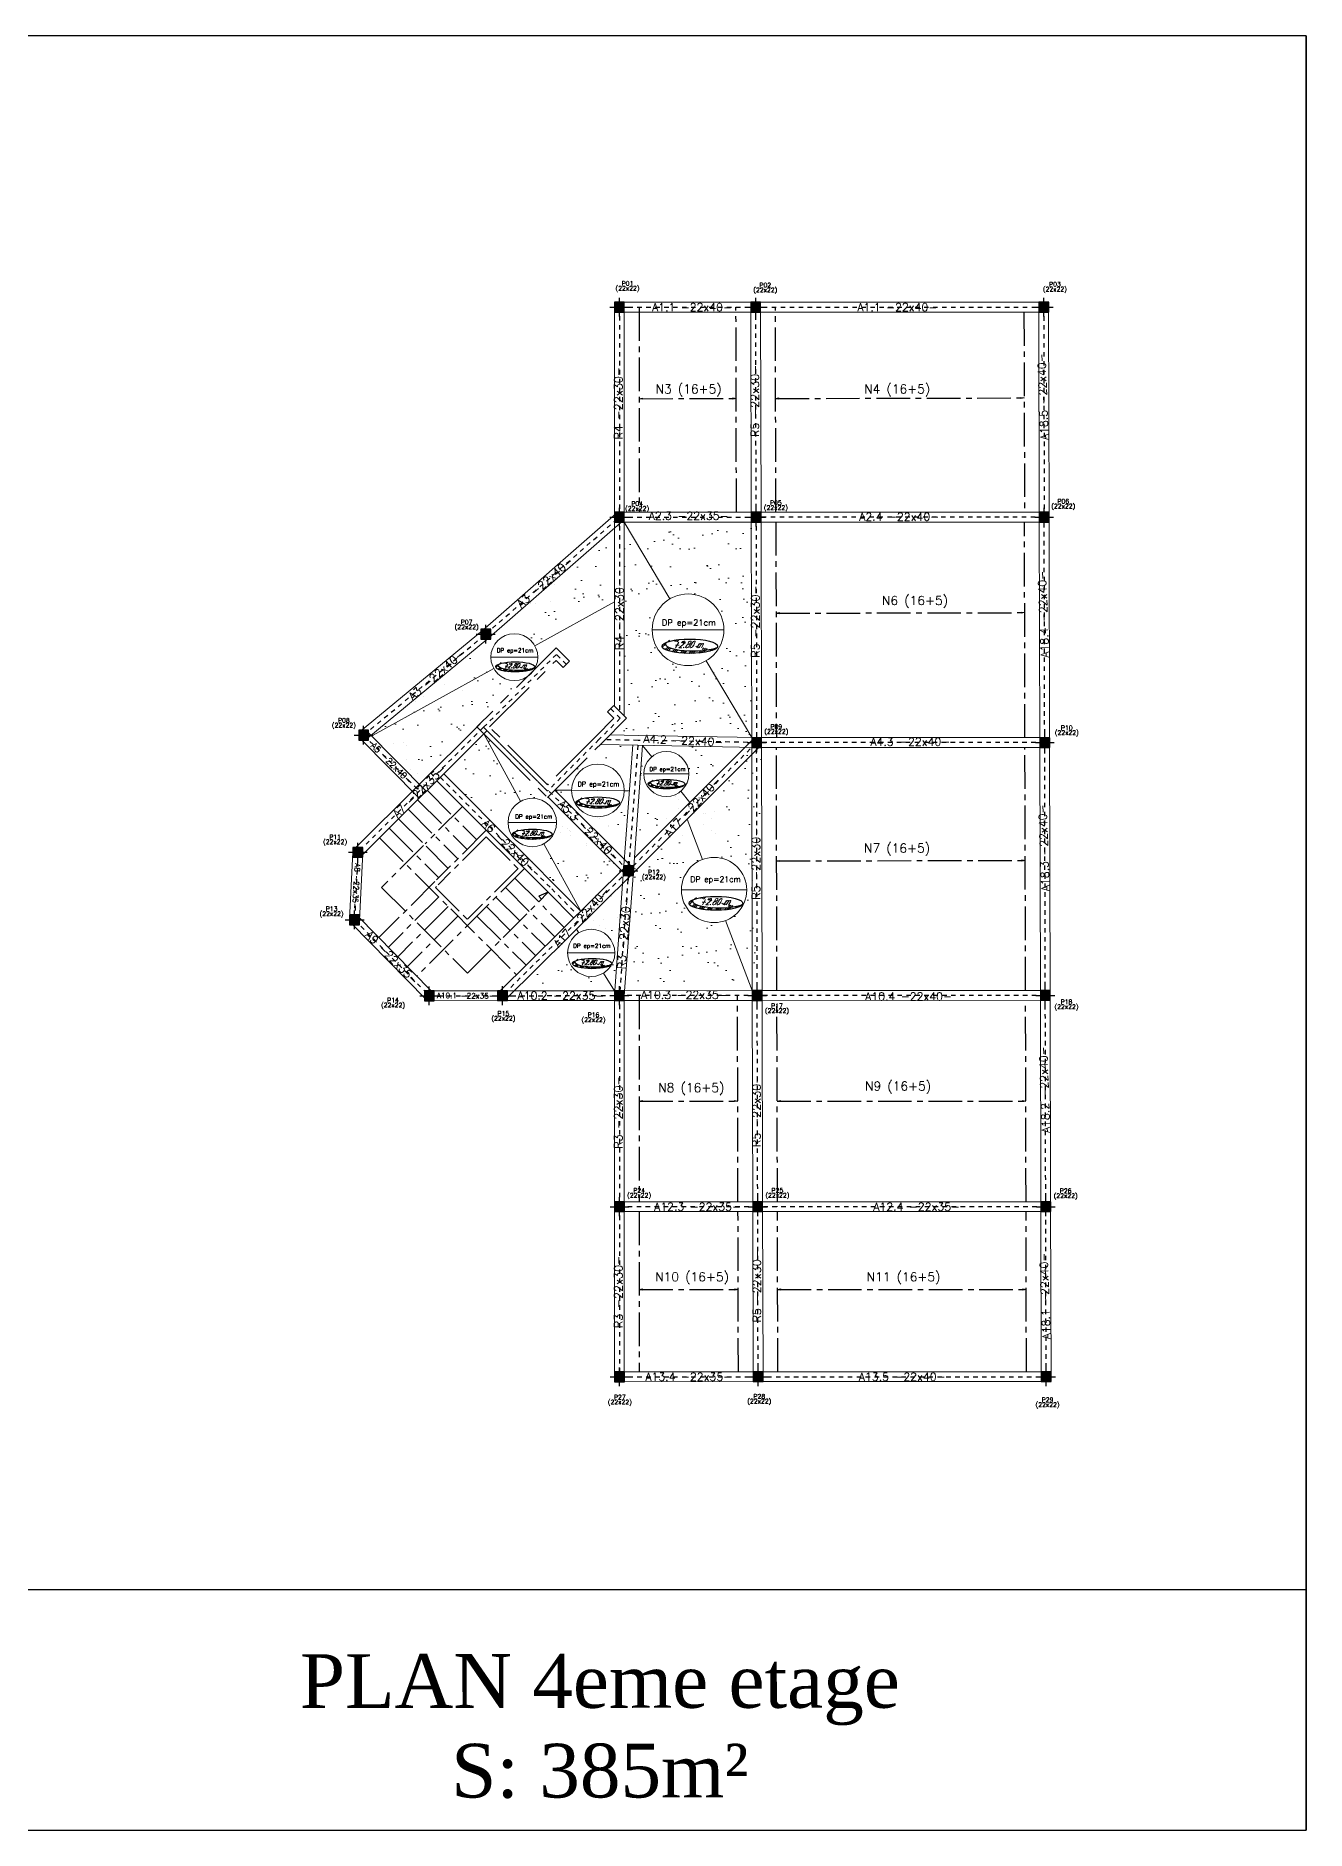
# Model space of a CAD drawing. Header units: millimetres. Extents: x 2068 to 2249, y 1667 to 1707.
# Drawn here: x 2220.62 to 2248.96, y 1667.4 to 1707.44 of the extents above; entities that cross this region are included whole.
import ezdxf
from ezdxf.enums import TextEntityAlignment as Align

# ---------------------------------------------------------------- set-up
doc = ezdxf.new("R2010")
doc.units = ezdxf.units.MM
for name, pattern in [('CENTER', [2, 1.25, -0.25, 0.25, -0.25]), ('CENTER2', [1.125, 0.75, -0.125, 0.125, -0.125]), ('CONTINU', [0])]:
    doc.linetypes.add(name, pattern=pattern)
for name, color, linetype in [('AXE', 1, 'CENTER'), ('Dalle Nervuree', 120, 'CONTINU'), ('Escalierr', 30, 'Continuous'), ('Poteaux', 7, 'Continuous'), ('texte poteau', 7, 'Continuous'), ('texte poutre', 7, 'Continuous'), ('Voiles', 6, 'CENTER')]:
    doc.layers.add(name, color=color, linetype=linetype)
for name, color, linetype, lineweight in [('dalle pleine', 170, 'Continuous', 20), ('Poutre', 50, 'Continuous', 20), ('Raidesseur', 3, 'Continuous', 20)]:
    doc.layers.add(name, color=color, linetype=linetype, lineweight=lineweight)
doc.styles.add('ROMANS', font='romans.shx', dxfattribs={"width": 0.65})
doc.styles.get("Standard").update_dxf_attribs({"font": 'arial.ttf'})
doc.styles.add('STYLE2', font='romanc.shx')
pattern_1 = [(37.5, (2183.50306, 1706.0258), (-0.025197, 0.7707295), [0, -0.608, 0, -0.68, 0, -0.65]), (7.5, (2183.5031, 1706.0258), (0.70791, 1.128858), [0, -0.328, 0, -0.548, 0, -0.21]), (327.5, (2183.01106, 1706.0258), (1.245657, 0.002264), [0, -0.2, 0, -0.72, 0, -0.94]), (317.5, (2183.0111, 1706.0258), (1.20245, 0.35107), [0, -0.1, 0, -0.472, 0, -0.54])]

# ---------------------------------------------------------------- blocks, each defined once
blk = doc.blocks.new('22x22')
at = {"layer": 'AXE', "linetype": 'Continuous', "true_color": 0x293189}
h = blk.add_hatch(color=177, dxfattribs=at)
h.dxf.hatch_style = 1
h.paths.add_polyline_path([(3053.938, 1761.828), (3053.828, 1761.828), (3053.828, 1761.718), (3053.938, 1761.718)])
h.paths.add_polyline_path([(3053.828, 1761.828), (3053.718, 1761.828), (3053.718, 1761.718), (3053.728, 1761.718), (3053.828, 1761.718), (3053.828, 1761.718)])
h.paths.add_polyline_path([(3053.828, 1761.718), (3053.728, 1761.718), (3053.718, 1761.718), (3053.718, 1761.608), (3053.828, 1761.608), (3053.828, 1761.618)])
h.paths.add_polyline_path([(3053.938, 1761.718), (3053.828, 1761.718), (3053.828, 1761.718), (3053.828, 1761.618), (3053.828, 1761.608), (3053.938, 1761.608)])
at = {"layer": 'Poteaux', "linetype": 'Continuous'}
for p, q in [((3053.618, 1761.718), (3053.728, 1761.718)), ((3053.728, 1761.718), (3053.828, 1761.718)), ((3053.828, 1761.828), (3053.828, 1761.928)), ((3053.828, 1761.718), (3053.828, 1761.828)), ((3053.828, 1761.718), (3053.938, 1761.718)), ((3053.828, 1761.618), (3053.828, 1761.718)), ((3053.828, 1761.508), (3053.828, 1761.618)), ((3053.938, 1761.718), (3054.038, 1761.718))]:
    blk.add_line(p, q, dxfattribs=at)
at = {"layer": 'Poteaux'}
blk.add_lwpolyline([(3053.938, 1761.608), (3053.938, 1761.828), (3053.718, 1761.828), (3053.718, 1761.608), (3053.938, 1761.608)], close=True, dxfattribs=at)
blk = doc.blocks.new('_ClosedBlank')
at = {"color": 0, "linetype": 'ByBlock', "lineweight": -2}
for p, q in [((-1, 0.17), (0, 0)), ((-1, 0.17), (-1, -0.17)), ((0, 0), (-1, -0.17))]:
    blk.add_line(p, q, dxfattribs=at)

msp = doc.modelspace()

# ---------------------------------------------------------------- hatches: boundary and pattern name
at = {"layer": 'dalle pleine', "linetype": 'Continuous'}
h = msp.add_hatch(dxfattribs=at)
h.set_pattern_fill('AR-SAND', scale=0.4)
h.set_pattern_definition(pattern_1)
h.paths.add_polyline_path([(2230.763, 1694.038), (2230.763, 1693.978), (2230.692, 1693.978), (2228.101, 1691.835), (2228.138, 1691.835), (2230.832, 1693.321, -0.126718), (2230.766, 1693.574, -0.775068), (2231.75, 1693.828), (2233.525, 1694.807), (2233.525, 1696.458)])
h.paths.add_polyline_path([(2228.941, 1692.464), (2230.338, 1693.688), (2230.161, 1693.89), (2228.764, 1692.665)], flags=24)
h = msp.add_hatch(dxfattribs=at)
h.set_pattern_fill('AR-SAND', scale=0.4)
h.set_pattern_definition(pattern_1)
h.paths.add_polyline_path([(2233.745, 1696.59), (2234.759, 1694.874, -0.580692), (2235.966, 1694.185, -0.265269), (2235.573, 1693.496), (2236.587, 1691.78), (2236.576, 1696.59), (2236.576, 1696.59)])
h.paths.add_polyline_path([(2234.366, 1694.185, -0.265269), (2234.759, 1694.874), (2233.745, 1696.59), (2233.745, 1692.262), (2233.796, 1692.211), (2233.426, 1691.84), (2234.054, 1691.828), (2236.587, 1691.78), (2235.573, 1693.496, -0.580692)])
h.paths.add_polyline_path([(2236.806, 1693.413), (2236.806, 1695.326), (2236.532, 1695.326), (2236.532, 1693.413)], flags=9)
h = msp.add_hatch(dxfattribs=at)
h.set_pattern_fill('AR-SAND', scale=0.4)
h.set_pattern_definition(pattern_1)
h.paths.add_polyline_path([(2231.57, 1693.131, -0.431149), (2230.832, 1693.321), (2228.138, 1691.835), (2228.101, 1691.835), (2228.091, 1691.827), (2229.172, 1690.741), (2230.454, 1692.018), (2230.455, 1692.016)])
h = msp.add_hatch(dxfattribs=at)
h.set_pattern_fill('AR-SAND', scale=0.4)
h.set_pattern_definition(pattern_1)
h.paths.add_polyline_path([(2230.609, 1691.862), (2229.715, 1690.972), (2230.289, 1690.395), (2230.819, 1689.865), (2231.672, 1689.012), (2232.203, 1688.481), (2232.773, 1687.907), (2231.951, 1689.41, -0.569671), (2231.15, 1689.885, -0.274152), (2231.432, 1690.359)])
h = msp.add_hatch(dxfattribs=at)
h.set_pattern_fill('AR-SAND', scale=0.4)
h.set_pattern_definition(pattern_1)
h.paths.add_polyline_path([(2232.039, 1690.454), (2232.029, 1690.443), (2230.763, 1691.709), (2230.609, 1691.862), (2231.432, 1690.359, -0.569671), (2232.232, 1689.885, -0.274152), (2231.951, 1689.41), (2232.773, 1687.907), (2233.683, 1688.81)])
h = msp.add_hatch(dxfattribs=at)
h.set_pattern_fill('AR-SAND', scale=0.4)
h.set_pattern_definition(pattern_1)
h.paths.add_polyline_path([(2233.934, 1691.61), (2233.21, 1691.624), (2232.195, 1690.609), (2232.568, 1690.606, -1), (2233.745, 1690.594), (2233.859, 1690.593)])
h.paths.add_polyline_path([(2233.859, 1690.593), (2233.745, 1690.594, -1), (2232.568, 1690.606), (2232.195, 1690.609), (2233.747, 1689.057)])
h.paths.add_polyline_path([(2233.891, 1688.085), (2234.033, 1689.992), (2233.759, 1690.012), (2233.618, 1688.105)], flags=9)
h = msp.add_hatch(dxfattribs=at)
h.set_pattern_fill('AR-SAND', scale=0.4)
h.set_pattern_definition(pattern_1)
h.paths.add_polyline_path([(2236.808, 1691.558), (2236.587, 1691.558), (2233.958, 1688.928), (2233.949, 1688.805), (2233.949, 1688.699), (2233.941, 1688.699), (2233.753, 1686.131), (2236.6, 1686.132), (2236.005, 1687.698, -0.525051), (2235.019, 1688.378, -1), (2236.474, 1688.378, -0.311431), (2236.005, 1687.698), (2236.6, 1686.132), (2236.71, 1686.132), (2236.82, 1686.132)])
h.paths.add_polyline_path([(2236.818, 1688.009), (2236.818, 1689.921), (2236.544, 1689.921), (2236.544, 1688.009)], flags=25)
h = msp.add_hatch(dxfattribs=at)
h.set_pattern_fill('AR-SAND', scale=0.4)
h.set_pattern_definition(pattern_1)
h.paths.add_polyline_path([(2236.437, 1691.562), (2234.154, 1691.606), (2234.154, 1691.6), (2234.359, 1691.353, -0.63569), (2235.184, 1690.967, -0.222726), (2235.002, 1690.581), (2235.208, 1690.334)])
h.paths.add_polyline_path([(2235.208, 1690.334), (2235.002, 1690.581, -0.63569), (2234.178, 1690.967, -0.222726), (2234.359, 1691.353), (2234.154, 1691.6), (2233.97, 1689.096)])
h = msp.add_hatch(dxfattribs=at)
h.set_pattern_fill('AR-SAND', scale=0.4)
h.set_pattern_definition(pattern_1)
h.paths.add_polyline_path([(2233.708, 1688.524), (2232.679, 1687.504), (2232.729, 1687.422, -0.586883), (2233.532, 1686.974, -0.260332), (2233.282, 1686.525), (2233.525, 1686.131), (2233.533, 1686.131)])
h.paths.add_polyline_path([(2232.479, 1686.974, -0.260332), (2232.729, 1687.422), (2232.679, 1687.504), (2231.293, 1686.129), (2233.525, 1686.131), (2233.525, 1686.131), (2233.282, 1686.525, -0.586883)])
h.paths.add_polyline_path([(2233.891, 1688.085), (2234.033, 1689.992), (2233.759, 1690.012), (2233.618, 1688.105)], flags=9)
h = msp.add_hatch(dxfattribs=at)
h.set_pattern_fill('AR-SAND', scale=0.4)
h.set_pattern_definition(pattern_1)
h.paths.add_polyline_path([(2235.019, 1688.378, -0.311431), (2235.488, 1689.058), (2235.145, 1689.96), (2233.949, 1688.764), (2233.949, 1688.699), (2233.941, 1688.699), (2233.753, 1686.131), (2236.6, 1686.132), (2236.005, 1687.698, -0.525051)])
at = {"layer": 'texte poutre'}
h = msp.add_hatch(dxfattribs=at)
h.set_pattern_fill('GOST_GROUND', color=256, scale=0.014519, style=0)
h.set_pattern_definition([(45, (39575.55111, -4757.58912), (0.20532930636, -1e-17), [0.2903794898]), (45, (39575.59467, -4757.58912), (0.20532930636, -1e-17), [0.2903794898]), (45, (39575.63823, -4757.58912), (0.20532930636, -1e-17), [0.2903794898])])
edge = h.paths.add_edge_path()
edge.add_ellipse((2235.281, 1693.873), major_axis=(0.62, 0), ratio=0.257456, start_angle=171.1582, end_angle=330.0477, ccw=False)
edge.add_ellipse((2235.206, 1693.818), major_axis=(0.62, 0), ratio=0.257456, start_angle=150.0477, end_angle=351.1582)
h = msp.add_hatch(dxfattribs=at)
h.set_pattern_fill('GOST_GROUND', color=256, scale=0.010182, style=0)
h.set_pattern_definition([(45, (28416.75058, -2830.78166), (0.1439900482, -9e-18), [0.203632679]), (45, (28416.78113, -2830.78166), (0.1439900482, -9e-18), [0.203632679]), (45, (28416.81167, -2830.78166), (0.1439900482, -9e-18), [0.203632679])])
edge = h.paths.add_edge_path()
edge.add_ellipse((2231.364, 1693.397), major_axis=(0.435, 0), ratio=0.257456, start_angle=171.1582, end_angle=330.0477, ccw=False)
edge.add_ellipse((2231.311, 1693.358), major_axis=(0.435, 0), ratio=0.257456, start_angle=150.0477, end_angle=351.1582)
h = msp.add_hatch(dxfattribs=at)
h.set_pattern_fill('GOST_GROUND', color=256, scale=0.009597, style=0)
h.set_pattern_definition([(45, (26917.46494, -2573.77951), (0.13572713436, -9e-18), [0.1919471542]), (45, (26917.49373, -2573.77951), (0.13572713436, -9e-18), [0.1919471542]), (45, (26917.52252, -2573.77951), (0.13572713436, -9e-18), [0.1919471542])])
edge = h.paths.add_edge_path()
edge.add_ellipse((2234.735, 1690.777), major_axis=(0.41, 0), ratio=0.257456, start_angle=171.1582, end_angle=330.0477, ccw=False)
edge.add_ellipse((2234.685, 1690.741), major_axis=(0.41, 0), ratio=0.257456, start_angle=150.0477, end_angle=351.1582)
h = msp.add_hatch(dxfattribs=at)
h.set_pattern_fill('GOST_GROUND', color=256, scale=0.011383, style=0)
h.set_pattern_definition([(45, (31509.58506, -3367.85111), (0.1609869811, -1e-17), [0.227669972]), (45, (31509.61921, -3367.85111), (0.1609869811, -1e-17), [0.227669972]), (45, (31509.65336, -3367.85111), (0.1609869811, -1e-17), [0.227669972])])
edge = h.paths.add_edge_path()
edge.add_ellipse((2233.212, 1690.372), major_axis=(0.486, 0), ratio=0.257456, start_angle=171.1582, end_angle=330.0477, ccw=False)
edge.add_ellipse((2233.153, 1690.329), major_axis=(0.486, 0), ratio=0.257456, start_angle=150.0477, end_angle=351.1582)
h = msp.add_hatch(dxfattribs=at)
h.set_pattern_fill('GOST_GROUND', color=256, scale=0.010386, style=0)
h.set_pattern_definition([(45, (28943.1576, -2925.40015), (0.14688258585, -9e-18), [0.207723345]), (45, (28943.18876, -2925.40015), (0.14688258585, -9e-18), [0.207723345]), (45, (28943.21991, -2925.40015), (0.14688258585, -9e-18), [0.207723345])])
edge = h.paths.add_edge_path()
edge.add_ellipse((2231.747, 1689.662), major_axis=(0.443, 0), ratio=0.257456, start_angle=171.1582, end_angle=330.0477, ccw=False)
edge.add_ellipse((2231.693, 1689.622), major_axis=(0.443, 0), ratio=0.257456, start_angle=150.0477, end_angle=351.1582)
h = msp.add_hatch(dxfattribs=at)
h.set_pattern_fill('GOST_GROUND', color=256, scale=0.014053, style=0)
h.set_pattern_definition([(45, (38377.97298, -4556.31585), (0.19874077665, -1e-17), [0.2810619017]), (45, (38378.01514, -4556.31585), (0.19874077665, -1e-17), [0.2810619017]), (45, (38378.0573, -4556.31585), (0.19874077665, -1e-17), [0.2810619017])])
edge = h.paths.add_edge_path()
edge.add_ellipse((2235.863, 1688.134), major_axis=(0.6, 0), ratio=0.257456, start_angle=171.1582, end_angle=330.0477, ccw=False)
edge.add_ellipse((2235.79, 1688.081), major_axis=(0.6, 0), ratio=0.257456, start_angle=150.0477, end_angle=351.1582)
h = msp.add_hatch(dxfattribs=at)
h.set_pattern_fill('GOST_GROUND', color=256, scale=0.010281, style=0)
h.set_pattern_definition([(45, (28673.56472, -2881.47739), (0.14539280357, -9e-18), [0.2056164747]), (45, (28673.59556, -2881.47739), (0.14539280357, -9e-18), [0.2056164747]), (45, (28673.62641, -2881.47739), (0.14539280357, -9e-18), [0.2056164747])])
edge = h.paths.add_edge_path()
edge.add_ellipse((2233.079, 1686.776), major_axis=(0.439, 0), ratio=0.257456, start_angle=171.1582, end_angle=330.0477, ccw=False)
edge.add_ellipse((2233.026, 1686.737), major_axis=(0.439, 0), ratio=0.257456, start_angle=150.0477, end_angle=351.1582)

# ---------------------------------------------------------------- linework, layer by layer
for p, q in [((2248.956, 1707.44), (2218.866, 1707.44)), ((2248.956, 1667.396), (2248.956, 1707.44)), ((2248.956, 1707.44), (2248.956, 1667.396)), ((2218.866, 1672.769), (2248.956, 1672.769)), ((2218.866, 1667.396), (2248.956, 1667.396))]:
    msp.add_line(p, q)
at = {"layer": 'AXE', "linetype": 'CENTER2', "ltscale": 0.02}
for p, q in [((2233.635, 1701.385), (2233.635, 1696.7)), ((2233.635, 1701.385), (2243.102, 1701.385)), ((2236.686, 1696.7), (2236.676, 1701.385)), ((2243.102, 1701.384), (2243.113, 1696.7)), ((2230.653, 1694.088), (2233.635, 1696.7)), ((2233.635, 1696.7), (2236.686, 1696.7)), ((2233.635, 1696.7), (2233.635, 1696.7)), ((2233.635, 1696.7), (2233.635, 1692.372)), ((2243.113, 1696.7), (2236.686, 1696.7)), ((2236.686, 1696.7), (2236.697, 1691.668)), ((2243.124, 1691.668), (2243.113, 1696.7)), ((2227.928, 1691.835), (2230.653, 1694.088)), ((2230.603, 1692.011), (2232.229, 1693.637)), ((2232.453, 1693.413), (2232.229, 1693.637)), ((2233.655, 1692.211), (2233.443, 1692.423)), ((2230.603, 1692.011), (2227.801, 1689.22)), ((2230.603, 1692.011), (2232.029, 1690.584)), ((2233.655, 1692.211), (2233.179, 1691.735)), ((2227.928, 1691.835), (2227.928, 1691.835)), ((2227.928, 1691.835), (2229.172, 1690.586)), ((2233.179, 1691.735), (2232.046, 1690.602)), ((2234.052, 1691.718), (2233.318, 1691.732)), ((2236.697, 1691.668), (2233.839, 1688.809)), ((2234.044, 1691.608), (2233.839, 1688.809)), ((2236.697, 1691.668), (2234.052, 1691.718)), ((2236.71, 1686.022), (2236.697, 1691.668)), ((2243.124, 1691.668), (2236.697, 1691.668)), ((2236.697, 1691.668), (2236.697, 1691.668)), ((2243.137, 1686.026), (2243.124, 1691.668)), ((2229.172, 1690.586), (2229.172, 1690.586)), ((2233.839, 1688.809), (2232.046, 1690.602)), ((2227.801, 1689.22), (2227.727, 1687.713)), ((2233.839, 1688.809), (2231.025, 1686.019)), ((2233.839, 1688.809), (2233.635, 1686.021)), ((2233.839, 1688.809), (2233.839, 1688.809)), ((2227.727, 1687.713), (2229.393, 1686.018)), ((2229.393, 1686.018), (2231.025, 1686.019)), ((2229.393, 1686.018), (2229.393, 1686.018)), ((2231.025, 1686.019), (2233.635, 1686.021)), ((2231.025, 1686.019), (2231.025, 1686.019)), ((2236.71, 1686.022), (2233.635, 1686.021)), ((2233.635, 1686.021), (2233.635, 1681.31)), ((2233.635, 1686.021), (2233.635, 1686.021)), ((2243.137, 1686.026), (2236.71, 1686.022)), ((2236.721, 1681.31), (2236.71, 1686.022)), ((2236.71, 1686.022), (2236.71, 1686.022)), ((2243.147, 1681.31), (2243.137, 1686.026)), ((2236.721, 1681.31), (2233.635, 1681.31)), ((2233.635, 1681.31), (2233.635, 1677.514)), ((2233.635, 1681.31), (2233.635, 1681.31)), ((2236.729, 1677.515), (2236.721, 1681.31)), ((2243.147, 1681.31), (2236.721, 1681.31)), ((2236.721, 1681.31), (2236.721, 1681.31)), ((2243.156, 1677.515), (2243.147, 1681.31)), ((2233.635, 1677.514), (2236.729, 1677.515)), ((2233.635, 1677.514), (2233.635, 1677.514)), ((2236.729, 1677.515), (2243.156, 1677.515)), ((2236.729, 1677.515), (2236.729, 1677.515))]:
    msp.add_line(p, q, dxfattribs=at)
msp.add_lwpolyline([(2229.637, 1690.894), (2230.211, 1690.318), (2230.742, 1689.787), (2231.595, 1688.934), (2232.125, 1688.404), (2232.695, 1687.83)], dxfattribs=at)
at = {"layer": 'Dalle Nervuree', "linetype": 'CENTER2', "lineweight": 30}
for p, q in [((2234.075, 1701.385), (2234.075, 1696.81)), ((2236.246, 1696.81), (2236.236, 1701.384)), ((2237.126, 1696.81), (2237.116, 1701.386)), ((2242.662, 1701.274), (2242.673, 1696.81)), ((2234.075, 1699.342), (2236.24, 1699.347)), ((2237.12, 1699.348), (2242.667, 1699.36)), ((2236.246, 1696.699), (2236.246, 1696.7)), ((2237.126, 1696.59), (2237.137, 1691.778)), ((2242.684, 1691.778), (2242.673, 1696.59)), ((2237.131, 1694.556), (2242.677, 1694.568)), ((2237.15, 1686.133), (2237.138, 1691.558)), ((2242.697, 1686.136), (2242.684, 1691.558)), ((2237.143, 1689.026), (2242.69, 1689.039)), ((2234.075, 1686.021), (2234.075, 1681.42)), ((2236.281, 1681.42), (2236.27, 1686.021)), ((2237.15, 1686.023), (2237.15, 1686.023)), ((2237.161, 1681.42), (2237.15, 1685.913)), ((2242.707, 1681.42), (2242.697, 1685.916)), ((2234.075, 1683.667), (2236.275, 1683.668)), ((2237.155, 1683.668), (2242.702, 1683.668)), ((2234.075, 1681.2), (2234.075, 1677.624)), ((2236.289, 1677.625), (2236.281, 1681.2)), ((2237.161, 1681.31), (2237.161, 1681.311)), ((2237.169, 1677.625), (2237.161, 1681.2)), ((2242.716, 1677.625), (2242.708, 1681.2)), ((2234.075, 1679.462), (2236.285, 1679.462)), ((2237.165, 1679.463), (2242.712, 1679.463))]:
    msp.add_line(p, q, dxfattribs=at)
at = {"layer": 'dalle pleine', "linetype": 'Continuous'}
for p, q in [((2233.745, 1696.59), (2234.759, 1694.874)), ((2231.75, 1693.828), (2233.525, 1694.807)), ((2234.366, 1694.185), (2235.966, 1694.185)), ((2230.766, 1693.574), (2231.815, 1693.574)), ((2235.573, 1693.496), (2236.587, 1691.78)), ((2228.138, 1691.835), (2230.832, 1693.321)), ((2230.609, 1691.862), (2231.432, 1690.359)), ((2234.154, 1691.6), (2234.359, 1691.353)), ((2234.178, 1690.967), (2235.184, 1690.967)), ((2232.195, 1690.609), (2232.568, 1690.606)), ((2232.568, 1690.606), (2233.745, 1690.594)), ((2233.745, 1690.594), (2233.859, 1690.593)), ((2235.002, 1690.581), (2235.208, 1690.334)), ((2231.15, 1689.885), (2232.232, 1689.885)), ((2235.488, 1689.058), (2235.145, 1689.96)), ((2231.951, 1689.41), (2232.773, 1687.907)), ((2235.019, 1688.378), (2236.474, 1688.378)), ((2232.729, 1687.422), (2232.679, 1687.504)), ((2236.6, 1686.132), (2236.005, 1687.698)), ((2232.479, 1686.974), (2233.532, 1686.974)), ((2233.525, 1686.131), (2233.282, 1686.525))]:
    msp.add_line(p, q, dxfattribs=at)
for centre, radius in [((2235.166, 1694.185), 0.8), ((2231.291, 1693.574), 0.524), ((2234.681, 1690.967), 0.503), ((2233.157, 1690.6), 0.588), ((2231.691, 1689.885), 0.541), ((2235.747, 1688.378), 0.728), ((2233.006, 1686.974), 0.527)]:
    msp.add_circle(centre, radius, dxfattribs=at)
at = {"layer": 'Escalierr', "linetype": 'CENTER2', "lineweight": 30}
for p, q in [((2229.133, 1690.392), (2230.24, 1689.285)), ((2229.346, 1690.604), (2230.452, 1689.497)), ((2228.708, 1689.968), (2229.248, 1689.429)), ((2228.92, 1690.18), (2230.027, 1689.073)), ((2228.283, 1689.545), (2231.341, 1686.487)), ((2228.495, 1689.757), (2229.603, 1688.649)), ((2230.664, 1689.71), (2229.558, 1688.604)), ((2230.664, 1689.568), (2229.592, 1688.496)), ((2230.664, 1689.568), (2231.375, 1688.857)), ((2229.324, 1689.353), (2229.815, 1688.861)), ((2231.517, 1688.857), (2229.117, 1686.456)), ((2231.375, 1688.857), (2230.244, 1687.725)), ((2229.518, 1688.564), (2228.271, 1687.317)), ((2229.552, 1688.456), (2229.532, 1688.437)), ((2229.532, 1688.437), (2230.244, 1687.725)), ((2231.093, 1688.432), (2232.193, 1687.332)), ((2231.305, 1688.644), (2232.406, 1687.543)), ((2229.603, 1688.225), (2228.481, 1687.103)), ((2229.815, 1688.013), (2228.691, 1686.889)), ((2230.668, 1688.008), (2231.767, 1686.909)), ((2230.88, 1688.22), (2231.98, 1687.121)), ((2230.032, 1687.796), (2228.906, 1686.67)), ((2230.456, 1687.796), (2231.554, 1686.698))]:
    msp.add_line(p, q, dxfattribs=at)
for points in [[(2230.133, 1690.24), (2229.305, 1689.412)], [(2229.265, 1689.372), (2228.33, 1688.437), (2230.244, 1686.523), (2232.047, 1688.326), (2231.834, 1688.238), (2231.896, 1688.176)]]:
    msp.add_lwpolyline(points, dxfattribs=at)
at = {"layer": 'Poutre', "linetype": 'Continuous'}
for p, q in [((2233.525, 1701.495), (2242.992, 1701.495)), ((2233.525, 1701.275), (2242.992, 1701.275)), ((2242.992, 1701.275), (2243.003, 1696.81)), ((2243.212, 1701.275), (2243.223, 1696.81)), ((2230.58, 1694.17), (2233.563, 1696.783)), ((2233.525, 1696.7), (2233.525, 1692.482)), ((2233.635, 1696.81), (2236.686, 1696.81)), ((2233.745, 1696.7), (2233.745, 1692.262)), ((2243.113, 1696.81), (2236.686, 1696.81)), ((2243.014, 1691.667), (2243.003, 1696.7)), ((2243.234, 1691.668), (2243.223, 1696.701)), ((2230.725, 1694.005), (2233.708, 1696.618)), ((2233.635, 1696.59), (2236.686, 1696.59)), ((2243.113, 1696.59), (2236.686, 1696.59)), ((2227.858, 1691.92), (2230.583, 1694.172)), ((2227.998, 1691.75), (2230.723, 1694.003)), ((2230.525, 1692.089), (2227.723, 1689.298)), ((2230.68, 1691.933), (2227.878, 1689.142)), ((2228.006, 1691.913), (2229.327, 1690.585)), ((2227.85, 1691.757), (2229.171, 1690.43)), ((2234.05, 1691.608), (2233.21, 1691.624)), ((2234.054, 1691.828), (2233.426, 1691.84)), ((2236.775, 1691.59), (2233.917, 1688.732)), ((2236.62, 1691.745), (2233.97, 1689.096)), ((2236.695, 1691.558), (2234.05, 1691.608)), ((2236.7, 1691.778), (2234.054, 1691.828)), ((2243.124, 1691.778), (2236.697, 1691.778)), ((2243.124, 1691.558), (2236.697, 1691.558)), ((2243.027, 1686.026), (2243.014, 1691.667)), ((2243.247, 1686.026), (2243.234, 1691.668)), ((2233.761, 1688.732), (2232.039, 1690.454)), ((2233.917, 1688.887), (2232.195, 1690.609)), ((2227.691, 1689.226), (2227.617, 1687.719)), ((2227.91, 1689.215), (2227.837, 1687.708)), ((2233.762, 1688.888), (2230.948, 1686.097)), ((2233.917, 1688.731), (2231.103, 1685.941)), ((2233.793, 1688.919), (2233.761, 1688.887)), ((2227.649, 1687.636), (2229.314, 1685.941)), ((2227.806, 1687.79), (2229.439, 1686.128)), ((2229.393, 1686.128), (2231.025, 1686.129)), ((2229.393, 1685.908), (2231.025, 1685.909)), ((2231.025, 1686.129), (2233.635, 1686.131)), ((2231.025, 1685.909), (2233.635, 1685.911)), ((2236.71, 1686.132), (2233.635, 1686.131)), ((2236.71, 1685.912), (2233.635, 1685.911)), ((2243.137, 1686.136), (2236.71, 1686.132)), ((2243.137, 1685.916), (2236.71, 1685.912)), ((2243.037, 1681.31), (2243.027, 1686.026)), ((2243.257, 1681.311), (2243.247, 1686.026)), ((2236.721, 1681.42), (2233.635, 1681.42)), ((2236.721, 1681.2), (2233.635, 1681.2)), ((2243.147, 1681.42), (2236.721, 1681.42)), ((2243.147, 1681.2), (2236.721, 1681.2)), ((2243.046, 1677.515), (2243.037, 1681.31)), ((2243.266, 1677.516), (2243.257, 1681.311)), ((2233.635, 1677.624), (2236.729, 1677.625)), ((2236.729, 1677.625), (2243.156, 1677.625)), ((2233.635, 1677.404), (2236.729, 1677.405)), ((2236.729, 1677.405), (2243.156, 1677.405))]:
    msp.add_line(p, q, dxfattribs=at)
for points in [[(2229.559, 1690.816), (2230.133, 1690.24), (2230.664, 1689.71), (2231.517, 1688.857), (2232.047, 1688.326), (2232.617, 1687.752)], [(2229.715, 1690.972), (2230.289, 1690.395), (2230.819, 1689.865), (2231.672, 1689.012), (2232.203, 1688.481), (2232.773, 1687.907)]]:
    msp.add_lwpolyline(points, dxfattribs=at)
at = {"layer": 'Raidesseur', "linetype": 'Continuous'}
for p, q in [((2233.525, 1701.385), (2233.525, 1696.7)), ((2233.745, 1701.385), (2233.745, 1696.7)), ((2236.576, 1696.7), (2236.566, 1701.385)), ((2236.796, 1696.701), (2236.786, 1701.385)), ((2236.576, 1696.7), (2236.587, 1691.667)), ((2236.796, 1696.701), (2236.807, 1691.668)), ((2233.934, 1691.616), (2233.729, 1688.817)), ((2234.154, 1691.6), (2233.949, 1688.801)), ((2236.6, 1686.022), (2236.587, 1691.667)), ((2236.82, 1686.023), (2236.807, 1691.668)), ((2233.729, 1688.817), (2233.525, 1686.029)), ((2233.949, 1688.801), (2233.745, 1686.013)), ((2233.525, 1686.021), (2233.525, 1681.31)), ((2233.745, 1686.021), (2233.745, 1681.31)), ((2236.611, 1681.31), (2236.6, 1686.022)), ((2236.831, 1681.311), (2236.82, 1686.023)), ((2233.525, 1681.31), (2233.525, 1677.514)), ((2233.745, 1681.31), (2233.745, 1677.514)), ((2236.619, 1677.514), (2236.611, 1681.31)), ((2236.839, 1677.515), (2236.831, 1681.311))]:
    msp.add_line(p, q, dxfattribs=at)
at = {"layer": 'texte poutre'}
for centre, major_axis in [((2235.206, 1693.818), (0.62, 0)), ((2231.311, 1693.358), (0.435, 0)), ((2234.685, 1690.741), (0.41, 0)), ((2233.153, 1690.329), (0.486, 0)), ((2231.693, 1689.622), (0.443, 0)), ((2235.79, 1688.081), (0.6, 0)), ((2233.026, 1686.737), (0.439, 0))]:
    msp.add_ellipse(centre, major_axis=major_axis, ratio=0.257456, dxfattribs=at)
for centre, major_axis in [((2235.281, 1693.873), (0.62, 0)), ((2231.364, 1693.397), (0.435, 0)), ((2234.735, 1690.777), (0.41, 0)), ((2233.212, 1690.372), (0.486, 0)), ((2231.747, 1689.662), (0.443, 0)), ((2235.863, 1688.134), (0.6, 0)), ((2233.079, 1686.776), (0.439, 0))]:
    msp.add_ellipse(centre, major_axis=major_axis, ratio=0.257456, start_param=2.987275, end_param=5.760419, dxfattribs=at)
at = {"layer": 'Voiles'}
for p, q in [((2232.223, 1693.784), (2230.455, 1692.016)), ((2230.738, 1692.016), (2232.223, 1693.501)), ((2232.152, 1693.713), (2232.152, 1693.713)), ((2232.524, 1693.484), (2232.223, 1693.784)), ((2232.223, 1693.501), (2232.382, 1693.342)), ((2232.382, 1693.342), (2232.524, 1693.484)), ((2232.524, 1693.484), (2232.382, 1693.342)), ((2232.524, 1693.484), (2232.524, 1693.484)), ((2232.524, 1693.484), (2232.524, 1693.484)), ((2233.514, 1692.494), (2233.372, 1692.352)), ((2233.372, 1692.352), (2233.514, 1692.211)), ((2233.796, 1692.211), (2233.514, 1692.494)), ((2230.455, 1692.016), (2230.763, 1691.709)), ((2230.526, 1691.946), (2230.526, 1691.946)), ((2232.029, 1690.726), (2230.738, 1692.016)), ((2233.514, 1692.211), (2233.108, 1691.805)), ((2233.25, 1691.664), (2233.796, 1692.211)), ((2230.763, 1691.709), (2232.029, 1690.443)), ((2233.108, 1691.805), (2232.029, 1690.726)), ((2232.029, 1690.443), (2233.25, 1691.664))]:
    msp.add_line(p, q, dxfattribs=at)
at = {"layer": 'Voiles', "linetype": 'CENTER2', "ltscale": 0.02}
msp.add_line((2232.029, 1690.584), (2230.603, 1692.011), dxfattribs=at)

# ---------------------------------------------------------------- block references
at = {"layer": 'AXE', "color": 7, "linetype": 'Continuous'}
for p in [(-820.193, -60.333), (-817.152, -60.333), (-810.725, -60.333), (-820.193, -65.018), (-817.142, -65.018), (-810.715, -65.018), (-823.175, -67.631), (-825.9, -69.883), (-817.13, -70.051), (-810.703, -70.051), (-826.027, -72.498), (-819.989, -72.909), (-826.101, -74.005), (-824.435, -75.7), (-822.802, -75.699), (-820.193, -75.698), (-817.118, -75.696), (-810.691, -75.692), (-820.192, -80.408), (-817.107, -80.408), (-810.68, -80.408), (-820.192, -84.204), (-817.098, -84.203), (-810.672, -84.203)]:
    msp.add_blockref('22x22', p, dxfattribs=at)
at = {"layer": 'Dalle Nervuree', "linetype": 'CENTER2', "lineweight": 30, "xscale": 0.075, "yscale": 0.075, "zscale": 0.075, "rotation": 180}
for p in [(2234.075, 1699.342), (2237.12, 1699.348), (2237.131, 1694.556), (2237.143, 1689.026), (2234.075, 1683.667), (2237.155, 1683.668), (2234.075, 1679.462), (2237.165, 1679.463)]:
    msp.add_blockref('_ClosedBlank', p, dxfattribs=at)
at = {"layer": 'Dalle Nervuree', "linetype": 'CENTER2', "lineweight": 30, "xscale": 0.075, "yscale": 0.075, "zscale": 0.075}
for p in [(2236.24, 1699.347), (2242.667, 1699.36), (2242.677, 1694.568), (2242.69, 1689.037), (2236.275, 1683.668), (2242.702, 1683.668), (2236.285, 1679.462), (2242.712, 1679.463)]:
    msp.add_blockref('_ClosedBlank', p, dxfattribs=at)

# ---------------------------------------------------------------- texts
at = {"extrusion": (-0.011624, -0.019204, 0.999748), "insert": (2233.199, 1671.325, -2.767), "char_height": 1.2, "width": 29.39781, "attachment_point": 2, "text_direction": (0.999932, 0.000373, 0.011634)}
msp.add_mtext('{\\fTimes New Roman|b0|i0|c0|p18;PLAN 4eme etage\\PS: 385m²}', dxfattribs=at)
at = {"layer": 'texte poteau', "char_height": 0.1, "width": 0.7532, "attachment_point": 5, "line_spacing_factor": 0.65, "style": 'STYLE2'}
for s, insert in [('\\pxt10;P01\\P\\ptz;(22x22)', (2233.817, 1701.845)), ('\\pxt10;P02\\P\\ptz;(22x22)', (2236.89, 1701.808)), ('\\pxt10;P03\\P\\ptz;(22x22)', (2243.352, 1701.826)), ('\\pxt10;P05\\P\\ptz;(22x22)', (2237.126, 1696.95)), ('\\pxt10;P06\\P\\ptz;(22x22)', (2243.539, 1696.982)), ('\\pxt10;P04\\P\\ptz;(22x22)', (2234.031, 1696.93)), ('\\pxt10;P07\\P\\ptz;(22x22)', (2230.227, 1694.287)), ('\\pxt10;P08\\P\\ptz;(22x22)', (2227.488, 1692.093)), ('\\pxt10;P09\\P\\ptz;(22x22)', (2237.137, 1691.953)), ('\\pxt10;P10\\P\\ptz;(22x22)', (2243.616, 1691.927)), ('\\pxt10;P11\\P\\ptz;(22x22)', (2227.292, 1689.492)), ('\\pxt10;P12\\P\\ptz;(22x22)', (2234.405, 1688.704)), ('\\pxt10;P13\\P\\ptz;(22x22)', (2227.214, 1687.886)), ('\\pxt10;P14\\P\\ptz;(22x22)', (2228.585, 1685.847)), ('\\pxt10;P18\\P\\ptz;(22x22)', (2243.61, 1685.81)), ('\\pxt10;P15\\P\\ptz;(22x22)', (2231.047, 1685.551)), ('\\pxt10;P16\\P\\ptz;(22x22)', (2233.057, 1685.52)), ('\\pxt10;P17\\P\\ptz;(22x22)', (2237.151, 1685.722)), ('\\pxt10;P24\\P\\ptz;(22x22)', (2234.075, 1681.603)), ('\\pxt10;P25\\P\\ptz;(22x22)', (2237.16, 1681.603)), ('\\pxt10;P26\\P\\ptz;(22x22)', (2243.592, 1681.592)), ('\\pxt10;P27\\P\\ptz;(22x22)', (2233.644, 1676.987)), ('\\pxt10;P28\\P\\ptz;(22x22)', (2236.757, 1677.006)), ('\\pxt10;P29\\P\\ptz;(22x22)', (2243.188, 1676.93))]:
    msp.add_mtext(s, dxfattribs=dict(at, insert=insert))
at = {"layer": 'texte poutre', "style": 'STYLE2'}
for s, height, p in [('A1.1 -22x40-', 0.17856, (2235.254, 1701.385)), ('A1.1 -22x40-', 0.17856, (2239.835, 1701.385)), ('N3 (16+5)', 0.2, (2235.178, 1699.546)), ('N4 (16+5)', 0.2, (2239.833, 1699.546)), ('A2.3 -22x35-', 0.17856, (2235.18, 1696.73)), ('A2.4 -22x40-', 0.17856, (2239.877, 1696.71)), ('N6 (16+5)', 0.2, (2240.231, 1694.825)), ('DP ep=21cm', 0.1346, (2235.186, 1694.324)), ('DP ep=21cm', 0.0911, (2231.308, 1693.711)), ('A4.3 -22x40-', 0.17856, (2240.125, 1691.687)), ('DP ep=21cm', 0.0901, (2234.71, 1691.061)), ('DP ep=21cm', 0.1039, (2233.169, 1690.726)), ('DP ep=21cm', 0.0926, (2231.725, 1690.002)), ('N7 (16+5)', 0.2, (2239.831, 1689.298)), ('DP ep=21cm', 0.1256, (2235.78, 1688.597)), ('DP ep=21cm', 0.0934, (2233.021, 1687.117)), ('A10.2 -22x35-', 0.17856, (2232.33, 1686.02)), ('A10.3 -22x35-', 0.17856, (2235.084, 1686.038)), ('A10.4 -22x40-', 0.17856, (2240.086, 1686.003)), ('N8 (16+5)', 0.2, (2235.24, 1683.952)), ('N9 (16+5)', 0.2, (2239.854, 1683.988)), ('A12.3 -22x35-', 0.17856, (2235.378, 1681.31)), ('A12.4 -22x35-', 0.17856, (2240.267, 1681.31)), ('N10 (16+5)', 0.2, (2235.256, 1679.73)), ('N11 (16+5)', 0.2, (2239.976, 1679.73)), ('A13.4 -22x35-', 0.17856, (2235.182, 1677.515)), ('A13.5 -22x40-', 0.17856, (2239.943, 1677.515))]:
    msp.add_text(s, height=height, dxfattribs=at).set_placement(p, align=Align.MIDDLE)
for s, height, rotation, p in [('A18.5 -22x40-', 0.17856, 92.0777, (2243.084, 1699.386)), ('R4 -22x30-', 0.1829, 90, (2233.613, 1699.241)), ('R5 -22x30-', 0.1829, 90, (2236.658, 1699.294)), ('A3 -22x40-', 0.1786, 41.2219, (2231.971, 1695.244)), ('A18.4 -22x40-', 0.17856, 92.0777, (2243.095, 1694.531)), ('R4 -22x30-', 0.1829, 90, (2233.635, 1694.536)), ('R5 -22x30-', 0.1829, 90, (2236.669, 1694.369)), ('A3 -22x40-', 0.1786, 41.2219, (2229.551, 1693.177)), ('A5 -22x40-', 0.1377, 314.867, (2228.55, 1691.21)), ('A4.2 -22x40-', 0.17856, 357.3805, (2235.063, 1691.716)), ('A7 -22x35-', 0.1786, 44.867, (2229.172, 1690.585)), ('A17 -22x40-', 0.17856, 47.1088, (2235.268, 1690.238)), ('A5.3 -22x40-', 0.17856, 314.7597, (2232.943, 1689.706)), ('A18.3 -22x40-', 0.17856, 92.0777, (2243.107, 1689.317)), ('A6 -22x40-', 0.1786, 314.971, (2231.168, 1689.361)), ('R5 -22x30-', 0.1829, 90, (2236.681, 1688.965)), ('A8 -22x35-', 0.1168, 266.4568, (2227.764, 1688.467)), ('A17 -22x40-', 0.17856, 47.3943, (2232.79, 1687.769)), ('R3 -22x30-', 0.1829, 85.7587, (2233.737, 1687.415)), ('A9 -22x35-', 0.1786, 314.497, (2228.56, 1686.866)), ('A10.1 -22x35-', 0.11926, 359.497, (2230.209, 1686.019)), ('A18.2 -22x40-', 0.17856, 92.0777, (2243.119, 1683.919)), ('R3 -22x30-', 0.1829, 90, (2233.612, 1683.41)), ('R5 -22x30-', 0.1829, 90, (2236.694, 1683.448)), ('R5 -22x30-', 0.1829, 90, (2236.702, 1679.533)), ('A18.1 -22x40-', 0.17856, 92.0777, (2243.13, 1679.315)), ('R3 -22x30-', 0.1829, 90, (2233.613, 1679.407))]:
    msp.add_text(s, height=height, rotation=rotation, dxfattribs=at).set_placement(p, align=Align.MIDDLE)
at = {"layer": 'texte poutre', "style": 'ROMANS', "oblique": 30, "width": 0.65}
for height, p in [(0.1489, (2234.828, 1693.78)), (0.1044, (2231.046, 1693.331)), (0.0984, (2234.435, 1690.715)), (0.1168, (2232.857, 1690.299)), (0.1065, (2231.423, 1689.595)), (0.1441, (2235.425, 1688.044)), (0.1054, (2232.758, 1686.709))]:
    msp.add_text('+2.80 m', height=height, dxfattribs=at).set_placement(p)

doc.saveas('drawing.dxf')
